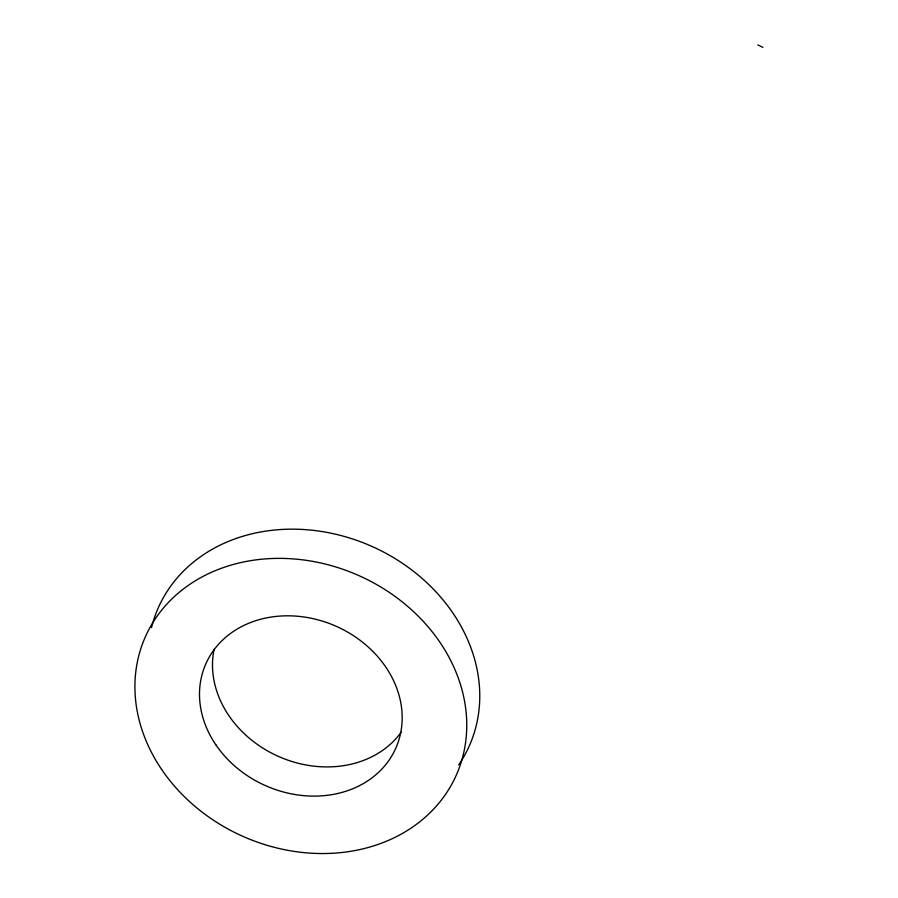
<?xml version="1.0" encoding="UTF-8"?>
<svg xmlns="http://www.w3.org/2000/svg" width="898" height="898" viewBox="0 0 898 898"><rect width="100%" height="100%" fill="white"/><g stroke="black" fill="none" stroke-linecap="round" stroke-linejoin="round"><path stroke-width="1.35" d="M757.8 44.9L762.851 47.336M151.526 627.59A170.149 142.692 24 0 1 372.165 546.523A170.149 142.692 24 0 1 458.698 764.905M401.17 732.229A103.921 87.162 24 0 1 278.582 756.475A103.921 87.162 24 0 1 214.106 649.333M161.73 769.586A170.149 142.692 24 0 0 448.708 789.477A170.149 142.692 24 0 0 292.086 558.814A170.149 142.692 24 0 0 161.73 769.586M215.868 744.824A103.921 87.162 24 0 0 391.158 756.969A103.921 87.162 24 0 0 295.498 616.084A103.921 87.162 24 0 0 215.868 744.824"/></g></svg>
